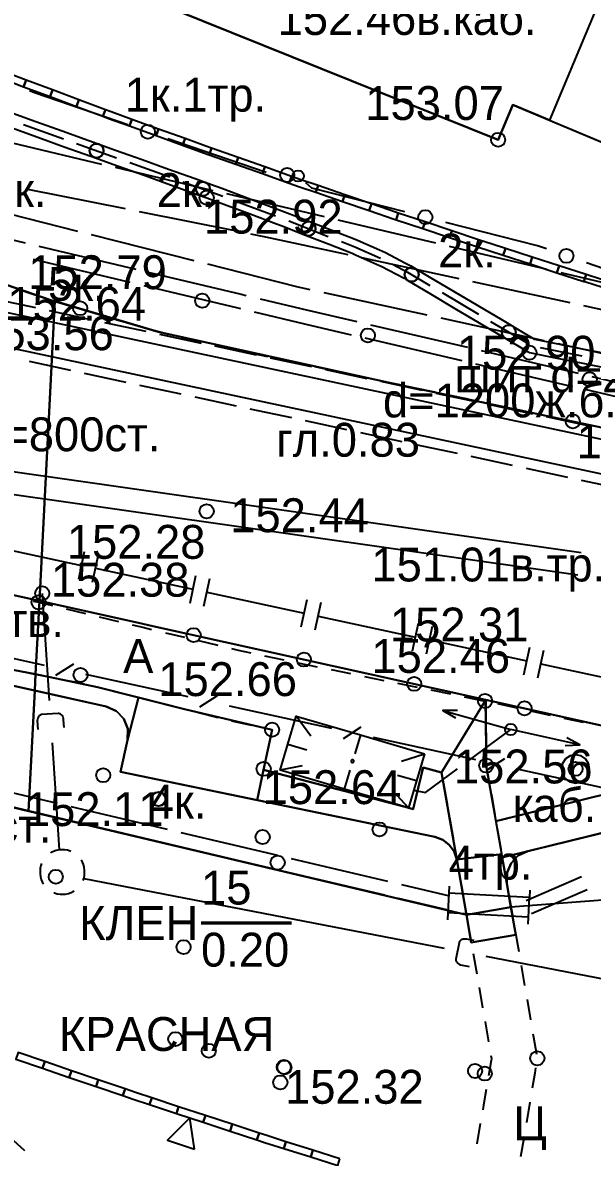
# Model space of a CAD drawing. Header units: metres. Extents: x -2743 to 126, y 13412 to 13916.
# Drawn here: x -1847.07 to -1826.9, y 13606.29 to 13646.49 of the extents above; entities that cross this region are included whole.
import ezdxf

# ---------------------------------------------------------------- set-up
doc = ezdxf.new("R2010")
doc.units = ezdxf.units.M
for name, color, linetype in [('A-HATCH-WALL', 7, 'Continuous'), ('link-улица Берзарина_Граница работ$0$ГП_Граница проектирования', 7, 'Continuous'), ('link-улица Берзарина_Покрытия — Новые$0$ДВ_ПП_Газон_Р', 7, 'Continuous'), ('link-улица Берзарина_Покрытия — Новые$0$ДВ_ПП_Ремонт плитки_1', 7, 'Continuous'), ('link-улица Берзарина_Покрытия — Новые$0$ДВ_ПП_Тип2_Р_покрытия_ПЧ_Местные', 7, 'Continuous'), ('link-улица Берзарина_Покрытия — Новые$0$ДВ_ПП_Тип5_Р ТР', 7, 'Continuous'), ('link-улица Берзарина_Покрытия — Новые$0$ДВ_ПП_Тип6_У_ТР_3м за счет Газона', 7, 'Continuous'), ('link-улица Берзарина_Покрытия — Новые$0$ДВ_ПП_Тип6_У_ТР_3м за счет ПЛ_ТР', 7, 'Continuous'), ('link-улица Берзарина_Покрытия — Новые$0$ДВ_ПП_Тип7_У_ТР_до 3м за счет Газона', 7, 'Continuous'), ('link-улица Берзарина_Покрытия — Новые$0$ДВ_ПП_Тип7_У_ТР_до 3м за счет ПЛ_ТР', 7, 'Continuous'), ('link_улица Берзарина_борта$0$_разметка сущ.', 7, 'Continuous'), ('link_улица Берзарина_борта$0$ДВ_ГП_П_Борт_БР100.30.15', 7, 'Continuous'), ('link_улица Берзарина_борта$0$ДВ_ГП_П_Борт_Пониженный_бетонный', 7, 'Continuous'), ('link_улица Берзарина_борта$0$Повышенный борта на местах высадки пассажиров НГПТ', 7, 'Continuous'), ('link_улица Берзарина_борта$0$разметка', 7, 'Continuous'), ('output[1-12]_3_ДЖКХ-24_03233kl$0$Красные линии', 7, 'Continuous'), ('output[1-12]_3_ДЖКХ-24_03233pp$0$Водосток проектный', 7, 'Continuous'), ('output[1-12]_3_ДЖКХ-24_03233tp$0$Внутреннее заполнение', 7, 'Continuous'), ('output[1-12]_3_ДЖКХ-24_03233tp$0$Горизонтали', 7, 'Continuous'), ('output[1-12]_3_ДЖКХ-24_03233tp$0$Граница улицы', 7, 'Continuous'), ('output[1-12]_3_ДЖКХ-24_03233tp$0$Здания', 7, 'Continuous'), ('output[1-12]_3_ДЖКХ-24_03233tp$0$Колодцы', 7, 'Continuous'), ('output[1-12]_3_ДЖКХ-24_03233tp$0$Леса и газоны', 7, 'Continuous'), ('output[1-12]_3_ДЖКХ-24_03233tp$0$ЛЭП', 7, 'Continuous'), ('output[1-12]_3_ДЖКХ-24_03233tp$0$Ограды', 7, 'Continuous'), ('output[1-12]_3_ДЖКХ-24_03233tp$0$Отдельно стоящее дерево', 7, 'Continuous'), ('output[1-12]_3_ДЖКХ-24_03233tp$0$Павильоны', 7, 'Continuous'), ('output[1-12]_3_ДЖКХ-24_03233tp$0$Светофоры', 7, 'Continuous'), ('output[1-12]_3_ДЖКХ-24_03233tp$0$Топографические объекты', 7, 'Continuous'), ('output[1-12]_3_ДЖКХ-24_03233tp$0$Фонари', 7, 'Continuous'), ('output[1-12]_3_ДЖКХ-24_03233up$0$Водопровод', 7, 'Continuous'), ('output[1-12]_3_ДЖКХ-24_03233up$0$Газопровод', 7, 'Continuous'), ('output[1-12]_3_ДЖКХ-24_03233up$0$Кабели', 7, 'Continuous'), ('output[1-12]_3_ДЖКХ-24_03233up$0$Кабель связи', 7, 'Continuous'), ('output[1-12]_3_ДЖКХ-24_03233up$0$Кабель электрический', 7, 'Continuous'), ('output[1-12]_3_ДЖКХ-24_03233up$0$Канализация самотёчная', 7, 'Continuous'), ('output[19-22]_3_ДЖКХ-25_01840tp$0$Здания', 7, 'Continuous')]:
    doc.layers.add(name, color=color, linetype=linetype)

msp = doc.modelspace()

# ---------------------------------------------------------------- linework, layer by layer
at = {"layer": 'A-HATCH-WALL'}
msp.add_lwpolyline([(-1826.996, 13620.05), (-1827.036, 13620.245), (-1827.143, 13620.404), (-1827.302, 13620.511), (-1827.496, 13620.55), (-1827.691, 13620.511), (-1827.85, 13620.404), (-1827.957, 13620.245), (-1827.996, 13620.05), (-1827.957, 13619.856), (-1827.85, 13619.697), (-1827.691, 13619.59), (-1827.496, 13619.55), (-1827.302, 13619.59), (-1827.143, 13619.697), (-1827.036, 13619.856), (-1826.996, 13620.05)], close=True, dxfattribs=at)
at = {"layer": 'link-улица Берзарина_Граница работ$0$ГП_Граница проектирования'}
for points in [[(-1851.411, 13638.505), (-1846.077, 13636.663), (-1842.273, 13635.54), (-1834.009, 13633.719), (-1826.574, 13632.145), (-1815.448, 13629.808), (-1805.991, 13627.832), (-1801.067, 13626.861), (-1797.228, 13626.407), (-1792.839, 13626.138)], [(-1748.428, 13592.966), (-1755.307, 13593.812), (-1761.248, 13595.125), (-1759.643, 13602.356), (-1820.672, 13615.843), (-1829.782, 13615.154), (-1829.611, 13614.169), (-1831.187, 13613.895), (-1831.358, 13614.88), (-1852.158, 13619.813)]]:
    msp.add_lwpolyline(points, dxfattribs=at)
at = {"layer": 'link-улица Берзарина_Покрытия — Новые$0$ДВ_ПП_Газон_Р'}
for points in [[(-1846.646, 13622.823), (-1850.324, 13623.639), (-1850.636, 13623.659), (-1850.933, 13623.583), (-1851.193, 13623.421), (-1851.395, 13623.182), (-1855.829, 13615.879), (-1855.955, 13615.559), (-1855.965, 13615.225), (-1855.865, 13614.906), (-1855.659, 13614.631), (-1855.065, 13614.075), (-1854.381, 13614.804), (-1854.824, 13615.219), (-1852.158, 13619.813), (-1846.866, 13618.558), (-1846.646, 13622.823)], [(-1843.358, 13621.069), (-1843.35, 13621.466), (-1843.491, 13621.822), (-1843.755, 13622.1), (-1844.117, 13622.262), (-1846.646, 13622.823), (-1846.866, 13618.558), (-1831.358, 13614.88), (-1831.699, 13616.839), (-1831.795, 13617.125), (-1831.966, 13617.364), (-1832.2, 13617.543), (-1832.482, 13617.647), (-1843.607, 13619.949), (-1843.358, 13621.069)]]:
    msp.add_lwpolyline(points, close=True, dxfattribs=at)
msp.add_lwpolyline([(-1820.672, 13615.843), (-1829.782, 13615.154), (-1829.929, 13615.996), (-1829.922, 13616.376), (-1829.78, 13616.715), (-1829.526, 13616.981), (-1829.181, 13617.139), (-1824.587, 13618.265)], dxfattribs=at)
at = {"layer": 'link-улица Берзарина_Покрытия — Новые$0$ДВ_ПП_Ремонт плитки_1'}
msp.add_lwpolyline([(-1829.782, 13615.154), (-1831.146, 13614.917), (-1831.358, 13614.88), (-1831.187, 13613.895), (-1829.611, 13614.169), (-1829.782, 13615.154)], close=True, dxfattribs=at)
at = {"layer": 'link-улица Берзарина_Покрытия — Новые$0$ДВ_ПП_Тип2_Р_покрытия_ПЧ_Местные'}
msp.add_lwpolyline([(-1847.881, 13626.313), (-1846.481, 13626.002), (-1845.932, 13636.62), (-1846.077, 13636.663), (-1851.411, 13638.505)], dxfattribs=at)
msp.add_lwpolyline([(-1817.293, 13630.195), (-1826.574, 13632.145), (-1834.009, 13633.719), (-1842.273, 13635.54), (-1845.932, 13636.62), (-1846.481, 13626.002), (-1842.971, 13625.223), (-1841.018, 13624.79), (-1837.113, 13623.926), (-1833.207, 13623.061), (-1830.677, 13622.493), (-1825.396, 13621.331), (-1823.446, 13620.888), (-1823.209, 13620.835), (-1818.391, 13619.788), (-1817.293, 13630.195)], close=True, dxfattribs=at)
at = {"layer": 'link-улица Берзарина_Покрытия — Новые$0$ДВ_ПП_Тип5_Р ТР'}
msp.add_lwpolyline([(-1849.041, 13623.862), (-1846.616, 13623.402), (-1846.481, 13626.002), (-1847.881, 13626.313)], dxfattribs=at)
msp.add_lwpolyline([(-1830.677, 13622.493), (-1832.221, 13622.836), (-1842.461, 13625.11), (-1842.971, 13625.223), (-1846.481, 13626.002), (-1846.616, 13623.402), (-1846.103, 13623.305), (-1844.418, 13622.946), (-1841.347, 13622.17), (-1838.24, 13621.44), (-1838.546, 13620.023), (-1833.576, 13618.713), (-1833.248, 13618.622), (-1833.206, 13618.774), (-1832.894, 13620.1), (-1832.236, 13619.927), (-1830.677, 13622.493)], close=True, dxfattribs=at)
at = {"layer": 'link-улица Берзарина_Покрытия — Новые$0$ДВ_ПП_Тип6_У_ТР_3м за счет Газона'}
for points in [[(-1846.616, 13623.402), (-1849.041, 13623.862), (-1851.037, 13623.772), (-1851.395, 13623.182), (-1851.193, 13623.421), (-1850.933, 13623.583), (-1850.636, 13623.659), (-1850.324, 13623.639), (-1846.646, 13622.823), (-1846.616, 13623.402)], [(-1842.976, 13622.582), (-1844.418, 13622.946), (-1846.103, 13623.305), (-1846.616, 13623.402), (-1846.646, 13622.823), (-1844.117, 13622.262), (-1843.755, 13622.1), (-1843.491, 13621.822), (-1843.35, 13621.466), (-1843.358, 13621.069), (-1842.976, 13622.582)], [(-1838.24, 13621.44), (-1841.347, 13622.17), (-1842.976, 13622.582), (-1843.358, 13621.069), (-1843.607, 13619.949), (-1838.768, 13618.948), (-1838.546, 13620.023), (-1838.24, 13621.44)], [(-1830.677, 13622.493), (-1830.655, 13620.171), (-1830.312, 13618.201), (-1822.195, 13620.205), (-1821.317, 13620.422), (-1830.677, 13622.493)], [(-1821.413, 13619.043), (-1818.537, 13618.403), (-1818.391, 13619.787), (-1821.317, 13620.422), (-1822.195, 13620.205), (-1830.312, 13618.201), (-1830.089, 13616.917), (-1821.413, 13619.043)], [(-1832.236, 13619.927), (-1832.894, 13620.1), (-1833.206, 13618.774), (-1833.248, 13618.622), (-1833.576, 13618.713), (-1838.546, 13620.023), (-1838.768, 13618.948), (-1832.482, 13617.647), (-1832.2, 13617.543), (-1831.966, 13617.364), (-1831.795, 13617.125), (-1831.699, 13616.839), (-1832.236, 13619.927)]]:
    msp.add_lwpolyline(points, close=True, dxfattribs=at)
at = {"layer": 'link-улица Берзарина_Покрытия — Новые$0$ДВ_ПП_Тип6_У_ТР_3м за счет ПЛ_ТР'}
msp.add_lwpolyline([(-1831.699, 13616.839), (-1830.108, 13617.029), (-1830.655, 13620.171), (-1830.677, 13622.493), (-1832.236, 13619.927), (-1831.699, 13616.839)], close=True, dxfattribs=at)
at = {"layer": 'link-улица Берзарина_Покрытия — Новые$0$ДВ_ПП_Тип7_У_ТР_до 3м за счет Газона'}
msp.add_lwpolyline([(-1829.181, 13617.139), (-1830.089, 13616.917), (-1829.929, 13615.996), (-1829.922, 13616.376), (-1829.78, 13616.715), (-1829.526, 13616.981), (-1829.181, 13617.139)], close=True, dxfattribs=at)
at = {"layer": 'link-улица Берзарина_Покрытия — Новые$0$ДВ_ПП_Тип7_У_ТР_до 3м за счет ПЛ_ТР'}
msp.add_lwpolyline([(-1830.089, 13616.917), (-1830.108, 13617.029), (-1831.699, 13616.839), (-1831.529, 13615.86), (-1831.358, 13614.88), (-1829.782, 13615.154), (-1829.929, 13615.996), (-1830.089, 13616.917)], close=True, dxfattribs=at)
at = {"layer": 'link_улица Берзарина_борта$0$_разметка сущ.'}
for centre in [(-1841.018, 13624.79), (-1841.018, 13624.79), (-1837.113, 13623.926), (-1833.207, 13623.061), (-1829.302, 13622.196)]:
    msp.add_circle(centre, 0.25, dxfattribs=at)
at = {"layer": 'link_улица Берзарина_борта$0$ДВ_ГП_П_Борт_БР100.30.15'}
msp.add_lwpolyline([(-1847.881, 13626.313), (-1842.971, 13625.223)], dxfattribs=at)
at = {"layer": 'link_улица Берзарина_борта$0$ДВ_ГП_П_Борт_Пониженный_бетонный'}
for points in [[(-1855.065, 13614.075), (-1855.659, 13614.631), (-1855.865, 13614.906), (-1855.965, 13615.225), (-1855.955, 13615.559), (-1855.829, 13615.879), (-1851.395, 13623.182), (-1851.193, 13623.421), (-1850.933, 13623.583), (-1850.636, 13623.659), (-1850.324, 13623.639), (-1844.117, 13622.262), (-1843.755, 13622.1), (-1843.491, 13621.822), (-1843.35, 13621.466), (-1843.358, 13621.069), (-1843.607, 13619.949), (-1832.482, 13617.647), (-1832.2, 13617.543), (-1831.966, 13617.364), (-1831.795, 13617.125), (-1831.699, 13616.839), (-1831.358, 13614.88)], [(-1755.116, 13603.625), (-1792.495, 13611.599), (-1810.505, 13615.515), (-1810.694, 13615.22), (-1810.965, 13615.014), (-1811.289, 13614.91), (-1811.639, 13614.924), (-1811.963, 13615.057), (-1812.215, 13615.286), (-1812.376, 13615.586), (-1812.426, 13615.933), (-1823.236, 13618.283), (-1823.573, 13618.336), (-1823.913, 13618.351), (-1824.252, 13618.327), (-1824.587, 13618.265), (-1829.181, 13617.139), (-1829.526, 13616.981), (-1829.78, 13616.715), (-1829.922, 13616.376), (-1829.929, 13615.996), (-1829.782, 13615.154)], [(-1829.782, 13615.154), (-1831.358, 13614.88)]]:
    msp.add_lwpolyline(points, dxfattribs=at)
at = {"layer": 'link_улица Берзарина_борта$0$Повышенный борта на местах высадки пассажиров НГПТ'}
msp.add_lwpolyline([(-1842.971, 13625.223), (-1842.461, 13625.11), (-1832.221, 13622.836), (-1823.446, 13620.888)], dxfattribs=at)
at = {"layer": 'link_улица Берзарина_борта$0$разметка'}
msp.add_circle((-1845.036, 13636.373), 0.25, dxfattribs=at)
at = {"layer": 'output[1-12]_3_ДЖКХ-24_03233kl$0$Красные линии'}
for points in [[(-1847.288, 13644.581), (-1847.885, 13644.81), (-1847.975, 13644.576), (-1847.376, 13644.347), (-1847.039, 13644.221), (-1846.951, 13644.455), (-1847.288, 13644.581)], [(-1846.015, 13644.106), (-1846.951, 13644.455), (-1847.039, 13644.221), (-1846.102, 13643.871), (-1846.015, 13644.106)], [(-1845.078, 13643.756), (-1846.015, 13644.106), (-1846.102, 13643.871), (-1845.165, 13643.522), (-1845.078, 13643.756)], [(-1844.141, 13643.406), (-1845.078, 13643.756), (-1845.165, 13643.522), (-1844.228, 13643.172), (-1844.141, 13643.406)], [(-1843.942, 13643.332), (-1844.141, 13643.406), (-1844.228, 13643.172), (-1844.029, 13643.098), (-1843.288, 13642.829), (-1843.203, 13643.064), (-1843.942, 13643.332)], [(-1842.263, 13642.722), (-1843.203, 13643.064), (-1843.288, 13642.829), (-1842.348, 13642.488), (-1842.263, 13642.722)], [(-1841.323, 13642.381), (-1842.263, 13642.722), (-1842.348, 13642.488), (-1841.408, 13642.146), (-1841.323, 13642.381)], [(-1840.586, 13642.114), (-1841.323, 13642.381), (-1841.408, 13642.146), (-1840.67, 13641.878), (-1840.466, 13641.806), (-1840.383, 13642.042), (-1840.586, 13642.114)], [(-1839.44, 13641.709), (-1840.383, 13642.042), (-1840.466, 13641.806), (-1839.523, 13641.474), (-1839.44, 13641.709)], [(-1838.497, 13641.376), (-1839.44, 13641.709), (-1839.523, 13641.474), (-1838.58, 13641.141), (-1838.497, 13641.376)], [(-1837.554, 13641.044), (-1838.497, 13641.376), (-1838.58, 13641.141), (-1837.637, 13640.808), (-1837.554, 13641.044)], [(-1837.218, 13640.925), (-1837.554, 13641.044), (-1837.637, 13640.808), (-1837.3, 13640.689), (-1836.691, 13640.48), (-1836.61, 13640.717), (-1837.218, 13640.925)], [(-1835.664, 13640.392), (-1836.61, 13640.717), (-1836.691, 13640.48), (-1835.745, 13640.156), (-1835.664, 13640.392)], [(-1834.718, 13640.068), (-1835.664, 13640.392), (-1835.745, 13640.156), (-1834.8, 13639.831), (-1834.718, 13640.068)], [(-1833.84, 13639.767), (-1834.718, 13640.068), (-1834.8, 13639.831), (-1833.921, 13639.53), (-1833.852, 13639.507), (-1833.773, 13639.744), (-1833.84, 13639.767)], [(-1832.825, 13639.428), (-1833.773, 13639.744), (-1833.852, 13639.507), (-1832.904, 13639.191), (-1832.825, 13639.428)], [(-1831.876, 13639.112), (-1832.825, 13639.428), (-1832.904, 13639.191), (-1831.955, 13638.875), (-1831.876, 13639.112)], [(-1830.927, 13638.796), (-1831.876, 13639.112), (-1831.955, 13638.875), (-1831.006, 13638.559), (-1830.927, 13638.796)], [(-1830.452, 13638.638), (-1830.927, 13638.796), (-1831.006, 13638.559), (-1830.53, 13638.401), (-1830.055, 13638.247), (-1829.978, 13638.485), (-1830.452, 13638.638)], [(-1829.026, 13638.178), (-1829.978, 13638.485), (-1830.055, 13638.247), (-1829.103, 13637.94), (-1829.026, 13638.178)], [(-1828.075, 13637.87), (-1829.026, 13638.178), (-1829.103, 13637.94), (-1828.152, 13637.632), (-1828.075, 13637.87)], [(-1827.123, 13637.563), (-1828.075, 13637.87), (-1828.152, 13637.632), (-1827.2, 13637.325), (-1827.123, 13637.563)], [(-1827.054, 13637.54), (-1827.123, 13637.563), (-1827.2, 13637.325), (-1827.13, 13637.302), (-1826.245, 13637.025), (-1826.17, 13637.263), (-1827.054, 13637.54)], [(-1846.286, 13609.679), (-1847.232, 13610.002), (-1847.313, 13609.765), (-1846.366, 13609.442), (-1846.286, 13609.679)], [(-1845.339, 13609.356), (-1846.286, 13609.679), (-1846.366, 13609.442), (-1845.42, 13609.119), (-1845.339, 13609.356)], [(-1844.393, 13609.033), (-1845.339, 13609.356), (-1845.42, 13609.119), (-1844.474, 13608.796), (-1844.393, 13609.033)], [(-1843.446, 13608.71), (-1844.393, 13609.033), (-1844.474, 13608.796), (-1843.527, 13608.474), (-1843.446, 13608.71)], [(-1843.08, 13608.585), (-1843.446, 13608.71), (-1843.527, 13608.474), (-1843.16, 13608.348), (-1842.577, 13608.157), (-1842.499, 13608.394), (-1843.08, 13608.585)], [(-1841.549, 13608.082), (-1842.499, 13608.394), (-1842.577, 13608.157), (-1841.627, 13607.845), (-1841.549, 13608.082)], [(-1840.599, 13607.77), (-1841.549, 13608.082), (-1841.627, 13607.845), (-1840.677, 13607.533), (-1840.599, 13607.77)], [(-1840.989, 13606.583), (-1841.152, 13607.689), (-1841.939, 13606.895), (-1840.989, 13606.583)], [(-1839.649, 13607.458), (-1840.599, 13607.77), (-1840.677, 13607.533), (-1839.727, 13607.221), (-1839.649, 13607.458)], [(-1838.699, 13607.146), (-1839.649, 13607.458), (-1839.727, 13607.221), (-1838.777, 13606.908), (-1838.699, 13607.146)], [(-1838.428, 13607.057), (-1838.699, 13607.146), (-1838.777, 13606.908), (-1838.505, 13606.819), (-1837.823, 13606.604), (-1837.748, 13606.842), (-1838.428, 13607.057)], [(-1836.794, 13606.541), (-1837.748, 13606.842), (-1837.823, 13606.604), (-1836.87, 13606.302), (-1836.794, 13606.541)], [(-1835.841, 13606.239), (-1836.794, 13606.541), (-1836.87, 13606.302), (-1835.916, 13606.001), (-1835.841, 13606.239)]]:
    msp.add_lwpolyline(points, close=True, dxfattribs=at)
at = {"layer": 'output[1-12]_3_ДЖКХ-24_03233pp$0$Водосток проектный'}
for points in [[(-1846.381, 13626.27), (-1846.132, 13622.474)], [(-1845.607, 13621.517), (-1845.625, 13621.794), (-1845.63, 13621.832), (-1845.639, 13621.862), (-1845.653, 13621.902), (-1845.674, 13621.937), (-1845.696, 13621.964), (-1845.727, 13621.987), (-1845.761, 13622.005), (-1845.789, 13622.01), (-1845.816, 13622.013), (-1846.4, 13621.975), (-1846.425, 13621.969), (-1846.445, 13621.96), (-1846.469, 13621.945), (-1846.487, 13621.928), (-1846.508, 13621.903), (-1846.527, 13621.877), (-1846.539, 13621.844), (-1846.552, 13621.797), (-1846.554, 13621.76), (-1846.534, 13621.451)], [(-1846.033, 13620.977), (-1845.784, 13617.181)], [(-1845.371, 13617.13), (-1845.393, 13617.14), (-1845.488, 13617.168), (-1845.586, 13617.185), (-1845.685, 13617.189), (-1845.784, 13617.181), (-1845.881, 13617.16), (-1845.975, 13617.127), (-1846.064, 13617.083), (-1846.083, 13617.07)], [(-1846.4, 13616.694), (-1846.425, 13616.626), (-1846.448, 13616.529), (-1846.458, 13616.43), (-1846.456, 13616.331), (-1846.441, 13616.232), (-1846.415, 13616.137), (-1846.376, 13616.045), (-1846.339, 13615.982)], [(-1844.879, 13616.465), (-1844.894, 13616.563), (-1844.921, 13616.659), (-1844.959, 13616.75), (-1844.996, 13616.814)], [(-1844.935, 13616.101), (-1844.91, 13616.17), (-1844.887, 13616.267), (-1844.877, 13616.365), (-1844.879, 13616.465)], [(-1844.91, 13616.17), (-1832.147, 13613.701)], [(-1845.964, 13615.665), (-1845.943, 13615.656), (-1845.848, 13615.627), (-1845.75, 13615.611), (-1845.65, 13615.607), (-1845.551, 13615.615), (-1845.454, 13615.636), (-1845.36, 13615.669), (-1845.271, 13615.713), (-1845.252, 13615.726)], [(-1831.088, 13613.966), (-1831.361, 13614.019), (-1831.399, 13614.024), (-1831.43, 13614.023), (-1831.473, 13614.02), (-1831.512, 13614.009), (-1831.543, 13613.994), (-1831.574, 13613.969), (-1831.6, 13613.941), (-1831.612, 13613.916), (-1831.622, 13613.89), (-1831.733, 13613.315), (-1831.733, 13613.29), (-1831.73, 13613.268), (-1831.722, 13613.241), (-1831.709, 13613.22), (-1831.691, 13613.193), (-1831.67, 13613.168), (-1831.641, 13613.148), (-1831.599, 13613.124), (-1831.564, 13613.112), (-1831.26, 13613.053)], [(-1830.674, 13613.417), (-1817.912, 13610.948)]]:
    msp.add_lwpolyline(points, dxfattribs=at)
for centre in [(-1846.381, 13626.27), (-1845.9, 13616.228)]:
    msp.add_circle(centre, 0.25, dxfattribs=at)
at = {"layer": 'output[1-12]_3_ДЖКХ-24_03233tp$0$Внутреннее заполнение'}
for points in [[(-1836.869, 13621.211), (-1837.39, 13621.922)], [(-1835.114, 13621.254), (-1835.311, 13620.583)], [(-1837.683, 13620.924), (-1837.011, 13620.727)], [(-1835.341, 13620.325), (-1835.345, 13620.345), (-1835.356, 13620.361), (-1835.373, 13620.372), (-1835.392, 13620.375), (-1835.412, 13620.371), (-1835.428, 13620.359), (-1835.438, 13620.342), (-1835.441, 13620.322), (-1835.436, 13620.303), (-1835.423, 13620.287), (-1835.406, 13620.278), (-1835.386, 13620.275), (-1835.367, 13620.281), (-1835.352, 13620.294), (-1835.343, 13620.312), (-1835.341, 13620.325)], [(-1833.653, 13620.329), (-1832.847, 13620.589)], [(-1837.178, 13620.159), (-1837.953, 13620.003)], [(-1835.676, 13619.335), (-1835.479, 13620.006)], [(-1833.131, 13619.623), (-1833.803, 13619.821)], [(-1833.963, 13619.273), (-1833.411, 13618.67)]]:
    msp.add_lwpolyline(points, dxfattribs=at)
at = {"layer": 'output[1-12]_3_ДЖКХ-24_03233tp$0$Горизонтали'}
for centre in [(-1830.237, 13642.339), (-1840.559, 13640.288), (-1829.126, 13634.798), (-1827.592, 13632.359), (-1840.559, 13629.178), (-1846.51, 13625.953), (-1830.699, 13622.457), (-1838.24, 13621.44), (-1838.54, 13620.05), (-1830.655, 13620.171), (-1828.85, 13609.797), (-1837.949, 13608.943)]:
    msp.add_circle(centre, 0.25, dxfattribs=at)
at = {"layer": 'output[1-12]_3_ДЖКХ-24_03233tp$0$Граница улицы'}
for points in [[(-1846.553, 13636.814), (-1847.226, 13637.032)], [(-1845.401, 13636.451), (-1845.527, 13636.49), (-1846.077, 13636.663)], [(-1844.245, 13636.103), (-1844.634, 13636.218), (-1844.923, 13636.306)], [(-1843.085, 13635.767), (-1843.739, 13635.953), (-1843.765, 13635.961)], [(-1841.921, 13635.444), (-1841.942, 13635.449), (-1842.604, 13635.632)], [(-1840.751, 13635.148), (-1841.041, 13635.209), (-1841.438, 13635.315)], [(-1839.57, 13634.897), (-1840.262, 13635.044)], [(-1838.388, 13634.647), (-1839.08, 13634.794)], [(-1837.207, 13634.396), (-1837.899, 13634.543)], [(-1836.025, 13634.146), (-1836.718, 13634.293)], [(-1834.844, 13633.896), (-1835.536, 13634.042)], [(-1833.662, 13633.645), (-1834.355, 13633.792)], [(-1832.481, 13633.395), (-1833.173, 13633.542)], [(-1831.3, 13633.145), (-1831.992, 13633.291)], [(-1830.118, 13632.894), (-1830.811, 13633.041)], [(-1828.937, 13632.644), (-1829.629, 13632.791)], [(-1827.755, 13632.394), (-1828.448, 13632.54)], [(-1826.574, 13632.145), (-1827.266, 13632.291)], [(-1846.698, 13625.998), (-1846.51, 13625.953), (-1846.014, 13625.834)], [(-1845.528, 13625.718), (-1844.845, 13625.554)], [(-1844.359, 13625.438), (-1843.675, 13625.274)], [(-1843.189, 13625.158), (-1842.816, 13625.068), (-1842.506, 13624.994)], [(-1842.02, 13624.877), (-1841.336, 13624.714)], [(-1840.85, 13624.597), (-1840.167, 13624.434)], [(-1839.681, 13624.317), (-1839.447, 13624.261), (-1838.995, 13624.163)], [(-1838.506, 13624.058), (-1837.82, 13623.909)], [(-1837.33, 13623.808), (-1836.642, 13623.668)], [(-1836.152, 13623.568), (-1835.463, 13623.428)], [(-1846.813, 13623.44), (-1846.103, 13623.305)], [(-1845.611, 13623.212), (-1845.042, 13623.104), (-1844.903, 13623.069)], [(-1834.973, 13623.328), (-1834.285, 13623.188)], [(-1833.795, 13623.088), (-1833.107, 13622.947)], [(-1844.418, 13622.946), (-1843.76, 13622.78), (-1843.718, 13622.769)], [(-1832.617, 13622.848), (-1831.928, 13622.707)], [(-1843.233, 13622.647), (-1842.532, 13622.47)], [(-1842.048, 13622.347), (-1841.347, 13622.17)], [(-1831.438, 13622.608), (-1830.75, 13622.467)], [(-1830.954, 13622.038), (-1830.699, 13622.457)], [(-1830.699, 13622.457), (-1830.692, 13622.092)], [(-1830.261, 13622.362), (-1829.574, 13622.213)], [(-1840.862, 13622.048), (-1840.161, 13621.871)], [(-1829.086, 13622.108), (-1828.399, 13621.959)], [(-1839.677, 13621.748), (-1839.633, 13621.737), (-1838.97, 13621.596)], [(-1838.481, 13621.491), (-1838.24, 13621.44), (-1838.303, 13621.147), (-1838.34, 13620.975)], [(-1831.722, 13620.773), (-1831.213, 13621.611)], [(-1830.682, 13621.592), (-1830.668, 13620.863)], [(-1827.91, 13621.853), (-1827.224, 13621.705)], [(-1838.446, 13620.486), (-1838.54, 13620.05), (-1838.546, 13620.023), (-1838.305, 13619.959)], [(-1832.236, 13619.927), (-1831.982, 13620.346)], [(-1830.658, 13620.363), (-1830.655, 13620.171), (-1830.563, 13619.641)], [(-1832.926, 13619.965), (-1832.894, 13620.1), (-1832.33, 13619.952)], [(-1837.821, 13619.832), (-1837.123, 13619.648)], [(-1836.639, 13619.52), (-1835.94, 13619.336)], [(-1833.206, 13618.774), (-1833.041, 13619.478)], [(-1832.167, 13619.53), (-1832.043, 13618.818)], [(-1835.457, 13619.209), (-1834.758, 13619.025)], [(-1830.477, 13619.148), (-1830.352, 13618.429)], [(-1834.274, 13618.897), (-1833.576, 13618.713)], [(-1831.958, 13618.326), (-1831.834, 13617.614)], [(-1830.266, 13617.937), (-1830.141, 13617.218)], [(-1831.748, 13617.121), (-1831.624, 13616.409)], [(-1830.055, 13616.725), (-1829.93, 13616.006)], [(-1831.539, 13615.916), (-1831.415, 13615.204)], [(-1829.845, 13615.514), (-1829.72, 13614.795)], [(-1831.329, 13614.712), (-1831.205, 13614)], [(-1829.634, 13614.302), (-1829.509, 13613.583)], [(-1831.12, 13613.507), (-1830.996, 13612.795)], [(-1829.423, 13613.091), (-1829.298, 13612.372)], [(-1830.91, 13612.302), (-1830.786, 13611.59)], [(-1829.212, 13611.879), (-1829.087, 13611.16)], [(-1830.701, 13611.098), (-1830.7, 13611.094), (-1830.577, 13610.386)], [(-1829.002, 13610.667), (-1828.981, 13610.547), (-1828.877, 13609.949)], [(-1830.491, 13609.893), (-1830.474, 13609.794), (-1830.487, 13609.714), (-1830.578, 13609.181)], [(-1828.908, 13609.456), (-1828.939, 13609.272), (-1829.03, 13608.736)], [(-1830.662, 13608.688), (-1830.755, 13608.14), (-1830.783, 13607.975)], [(-1829.114, 13608.243), (-1829.237, 13607.524)], [(-1830.867, 13607.482), (-1830.988, 13606.77)], [(-1847.001, 13606.513), (-1847.526, 13607.006)], [(-1829.32, 13607.031), (-1829.443, 13606.312)]]:
    msp.add_lwpolyline(points, dxfattribs=at)
at = {"layer": 'output[1-12]_3_ДЖКХ-24_03233tp$0$Здания'}
msp.add_lwpolyline([(-1890.233, 13677.678), (-1893.337, 13670.038), (-1879.715, 13664.16), (-1873.416, 13661.442), (-1873.905, 13660.31), (-1862.637, 13655.602), (-1844.846, 13648.235), (-1830.237, 13642.339), (-1829.719, 13643.578), (-1826.253, 13642.128), (-1814.365, 13637.154), (-1811.871, 13643.272)], dxfattribs=at)
at = {"layer": 'output[1-12]_3_ДЖКХ-24_03233tp$0$Леса и газоны'}
msp.add_circle((-1841.374, 13613.738), 0.25, dxfattribs=at)
at = {"layer": 'output[1-12]_3_ДЖКХ-24_03233tp$0$ЛЭП'}
for points in [[(-1832.195, 13622.123), (-1829.788, 13621.447)], [(-1831.678, 13622.117), (-1832.195, 13622.123), (-1831.749, 13621.858)], [(-1827.347, 13620.907), (-1829.788, 13621.447)], [(-1827.863, 13620.884), (-1827.347, 13620.907), (-1827.807, 13621.146)]]:
    msp.add_lwpolyline(points, dxfattribs=at)
at = {"layer": 'output[1-12]_3_ДЖКХ-24_03233tp$0$Ограды'}
for points in [[(-1847.55, 13643.328), (-1846.609, 13642.99)], [(-1847.479, 13642.772), (-1846.538, 13642.434)], [(-1847.044, 13642.881), (-1845.632, 13642.374)], [(-1846.609, 13642.99), (-1845.668, 13642.653)], [(-1846.538, 13642.434), (-1845.597, 13642.096)], [(-1845.668, 13642.653), (-1844.727, 13642.315)], [(-1845.597, 13642.096), (-1844.656, 13641.758)], [(-1845.162, 13642.205), (-1843.75, 13641.699)], [(-1844.727, 13642.315), (-1843.785, 13641.977)], [(-1843.785, 13641.977), (-1842.844, 13641.639)], [(-1844.656, 13641.758), (-1843.714, 13641.42)], [(-1842.844, 13641.639), (-1841.903, 13641.302)], [(-1843.714, 13641.42), (-1842.773, 13641.083)], [(-1843.279, 13641.53), (-1841.867, 13641.023)], [(-1841.903, 13641.302), (-1840.962, 13640.964)], [(-1842.773, 13641.083), (-1841.832, 13640.745)], [(-1841.397, 13640.854), (-1840.469, 13640.521), (-1839.987, 13640.341)], [(-1840.962, 13640.964), (-1840.383, 13640.756), (-1840.022, 13640.621)], [(-1841.832, 13640.745), (-1840.891, 13640.407)], [(-1840.891, 13640.407), (-1840.555, 13640.287), (-1839.952, 13640.061)], [(-1840.022, 13640.621), (-1839.086, 13640.271)], [(-1839.952, 13640.061), (-1839.016, 13639.711)], [(-1839.519, 13640.166), (-1838.114, 13639.641)], [(-1839.086, 13640.271), (-1838.149, 13639.92)], [(-1839.016, 13639.711), (-1838.079, 13639.361)], [(-1838.149, 13639.92), (-1837.711, 13639.757), (-1837.215, 13639.563)], [(-1837.215, 13639.563), (-1836.283, 13639.2)], [(-1838.079, 13639.361), (-1837.889, 13639.29), (-1837.147, 13639)], [(-1837.647, 13639.463), (-1836.249, 13638.918)], [(-1836.283, 13639.2), (-1835.352, 13638.837)], [(-1837.147, 13639), (-1836.215, 13638.637)], [(-1835.352, 13638.837), (-1835.212, 13638.782), (-1834.435, 13638.437)], [(-1836.215, 13638.637), (-1835.404, 13638.32), (-1835.286, 13638.268)], [(-1835.783, 13638.737), (-1835.308, 13638.551), (-1834.403, 13638.15)], [(-1834.435, 13638.437), (-1834.219, 13638.342), (-1833.543, 13637.986)], [(-1835.286, 13638.268), (-1834.437, 13637.891), (-1834.374, 13637.858)], [(-1833.543, 13637.986), (-1833.324, 13637.871), (-1832.677, 13637.487)], [(-1834.374, 13637.858), (-1833.568, 13637.434), (-1833.491, 13637.388)], [(-1833.958, 13637.922), (-1833.446, 13637.652), (-1832.654, 13637.182)], [(-1833.491, 13637.388), (-1832.631, 13636.878)], [(-1832.677, 13637.487), (-1831.817, 13636.976)], [(-1832.631, 13636.878), (-1831.771, 13636.368)], [(-1832.224, 13636.927), (-1830.934, 13636.162)], [(-1831.817, 13636.976), (-1830.957, 13636.466)], [(-1831.771, 13636.368), (-1830.911, 13635.857)], [(-1830.957, 13636.466), (-1830.097, 13635.956)], [(-1830.097, 13635.956), (-1829.237, 13635.445)], [(-1830.911, 13635.857), (-1830.051, 13635.347)], [(-1830.504, 13635.906), (-1829.214, 13635.141)], [(-1830.051, 13635.347), (-1829.191, 13634.837)], [(-1829.237, 13635.445), (-1828.945, 13635.272), (-1828.297, 13635.143)], [(-1828.297, 13635.143), (-1827.316, 13634.948)], [(-1829.191, 13634.837), (-1829.126, 13634.798), (-1828.219, 13634.618)], [(-1828.749, 13634.978), (-1827.277, 13634.685)], [(-1827.316, 13634.948), (-1826.336, 13634.753)], [(-1828.219, 13634.618), (-1827.238, 13634.423)], [(-1827.238, 13634.423), (-1826.258, 13634.228)]]:
    msp.add_lwpolyline(points, dxfattribs=at)
for points in [[(-1844.206, 13641.952), (-1844.225, 13642.049), (-1844.279, 13642.129), (-1844.358, 13642.182), (-1844.456, 13642.202), (-1844.553, 13642.182), (-1844.633, 13642.129), (-1844.686, 13642.049), (-1844.706, 13641.952), (-1844.686, 13641.855), (-1844.633, 13641.775), (-1844.553, 13641.722), (-1844.456, 13641.702), (-1844.358, 13641.722), (-1844.279, 13641.775), (-1844.225, 13641.855), (-1844.206, 13641.952)], [(-1840.441, 13640.601), (-1840.461, 13640.698), (-1840.514, 13640.778), (-1840.594, 13640.831), (-1840.691, 13640.851), (-1840.788, 13640.831), (-1840.868, 13640.778), (-1840.921, 13640.698), (-1840.941, 13640.601), (-1840.921, 13640.504), (-1840.868, 13640.424), (-1840.788, 13640.371), (-1840.691, 13640.351), (-1840.594, 13640.371), (-1840.514, 13640.424), (-1840.461, 13640.504), (-1840.441, 13640.601)], [(-1836.698, 13639.191), (-1836.717, 13639.288), (-1836.771, 13639.368), (-1836.851, 13639.421), (-1836.948, 13639.441), (-1837.045, 13639.421), (-1837.125, 13639.368), (-1837.178, 13639.288), (-1837.198, 13639.191), (-1837.178, 13639.093), (-1837.125, 13639.014), (-1837.045, 13638.96), (-1836.948, 13638.941), (-1836.851, 13638.96), (-1836.771, 13639.014), (-1836.717, 13639.093), (-1836.698, 13639.191)], [(-1833.049, 13637.565), (-1833.069, 13637.662), (-1833.122, 13637.742), (-1833.202, 13637.795), (-1833.299, 13637.815), (-1833.396, 13637.795), (-1833.476, 13637.742), (-1833.529, 13637.662), (-1833.549, 13637.565), (-1833.529, 13637.468), (-1833.476, 13637.388), (-1833.396, 13637.335), (-1833.299, 13637.315), (-1833.202, 13637.335), (-1833.122, 13637.388), (-1833.069, 13637.468), (-1833.049, 13637.565)], [(-1829.609, 13635.524), (-1829.629, 13635.621), (-1829.682, 13635.7), (-1829.762, 13635.754), (-1829.859, 13635.774), (-1829.956, 13635.754), (-1830.036, 13635.7), (-1830.089, 13635.621), (-1830.109, 13635.524), (-1830.089, 13635.426), (-1830.036, 13635.347), (-1829.956, 13635.293), (-1829.859, 13635.274), (-1829.762, 13635.293), (-1829.682, 13635.347), (-1829.629, 13635.426), (-1829.609, 13635.524)]]:
    msp.add_lwpolyline(points, close=True, dxfattribs=at)
for centre in [(-1844.456, 13641.952), (-1844.456, 13641.952), (-1840.691, 13640.601), (-1840.691, 13640.601), (-1836.948, 13639.191), (-1836.948, 13639.191), (-1833.299, 13637.565), (-1833.299, 13637.565), (-1829.859, 13635.524), (-1829.859, 13635.524)]:
    msp.add_circle(centre, 0.25, dxfattribs=at)
at = {"layer": 'output[1-12]_3_ДЖКХ-24_03233tp$0$Отдельно стоящее дерево'}
for centre in [(-1827.496, 13620.05), (-1827.496, 13620.05), (-1827.496, 13620.05), (-1844.221, 13619.826), (-1842.274, 13618.981), (-1842.247, 13618.985), (-1838.576, 13617.637), (-1834.436, 13617.906), (-1838.045, 13616.729), (-1841.665, 13610.479), (-1840.482, 13610.062), (-1837.826, 13609.488), (-1837.802, 13609.474), (-1831.053, 13609.348), (-1830.709, 13609.255)]:
    msp.add_circle(centre, 0.25, dxfattribs=at)
at = {"layer": 'output[1-12]_3_ДЖКХ-24_03233tp$0$Павильоны'}
msp.add_lwpolyline([(-1832.847, 13620.589), (-1833.131, 13619.623), (-1833.411, 13618.67), (-1835.676, 13619.335), (-1837.953, 13620.003), (-1837.683, 13620.924), (-1837.39, 13621.922), (-1835.114, 13621.254), (-1832.847, 13620.589)], dxfattribs=at)
at = {"layer": 'output[1-12]_3_ДЖКХ-24_03233tp$0$Светофоры'}
for centre in [(-1840.711, 13636.639), (-1834.849, 13635.409), (-1826.997, 13633.851), (-1845.022, 13623.378)]:
    msp.add_circle(centre, 0.25, dxfattribs=at)
at = {"layer": 'output[1-12]_3_ДЖКХ-24_03233tp$0$Топографические объекты'}
for points in [[(-1828.14, 13618.737), (-1827.339, 13618.935)], [(-1830.312, 13618.201), (-1829.912, 13618.299)], [(-1829.426, 13618.419), (-1828.625, 13618.617)], [(-1828.077, 13617.41), (-1827.383, 13617.58)], [(-1829.256, 13617.121), (-1828.562, 13617.291)], [(-1830.089, 13616.917), (-1829.742, 13617.002)]]:
    msp.add_lwpolyline(points, dxfattribs=at)
at = {"layer": 'output[1-12]_3_ДЖКХ-24_03233tp$0$Фонари'}
for centre in [(-1837.317, 13641.057), (-1829.788, 13621.447)]:
    msp.add_circle(centre, 0.2, dxfattribs=at)
at = {"layer": 'output[1-12]_3_ДЖКХ-24_03233up$0$Водопровод'}
for points in [[(-1854.553, 13631.601), (-1827.293, 13627.721)], [(-1854.666, 13630.809), (-1827.418, 13626.931)]]:
    msp.add_lwpolyline(points, dxfattribs=at)
at = {"layer": 'output[1-12]_3_ДЖКХ-24_03233up$0$Газопровод'}
for points in [[(-1848.438, 13628.004), (-1844.984, 13627.262)], [(-1845.089, 13626.773), (-1844.88, 13627.751)], [(-1844.601, 13626.668), (-1844.391, 13627.646)], [(-1844.496, 13627.157), (-1841.043, 13626.416)], [(-1841.147, 13625.927), (-1840.938, 13626.905)], [(-1840.659, 13625.822), (-1840.449, 13626.8)], [(-1840.554, 13626.311), (-1837.101, 13625.569)], [(-1837.205, 13625.08), (-1836.996, 13626.058)], [(-1836.717, 13624.975), (-1836.507, 13625.953)], [(-1836.612, 13625.464), (-1833.159, 13624.723)], [(-1833.264, 13624.234), (-1833.054, 13625.211)], [(-1832.775, 13624.129), (-1832.565, 13625.106)], [(-1832.67, 13624.618), (-1829.217, 13623.876)], [(-1829.322, 13623.387), (-1829.112, 13624.365)], [(-1828.833, 13623.282), (-1828.623, 13624.26)], [(-1828.728, 13623.771), (-1828.35, 13623.69), (-1825.275, 13623.029)]]:
    msp.add_lwpolyline(points, dxfattribs=at)
at = {"layer": 'output[1-12]_3_ДЖКХ-24_03233up$0$Кабели'}
for points in [[(-1843.348, 13642.866), (-1846.62, 13643.99), (-1846.829, 13644.07)], [(-1838.446, 13641.183), (-1841.929, 13642.379)], [(-1833.54, 13639.786), (-1836.83, 13640.63), (-1837.045, 13640.819)], [(-1828.528, 13638.472), (-1828.84, 13638.58), (-1832.087, 13639.413)], [(-1823.628, 13636.781), (-1827.11, 13637.983)]]:
    msp.add_lwpolyline(points, dxfattribs=at)
for centre in [(-1842.639, 13642.623), (-1837.704, 13641.092), (-1832.814, 13639.6), (-1827.819, 13638.227)]:
    msp.add_circle(centre, 0.25, dxfattribs=at)
at = {"layer": 'output[1-12]_3_ДЖКХ-24_03233up$0$Кабель связи'}
for points in [[(-1849.933, 13624.525), (-1846.309, 13623.73)], [(-1845.892, 13623.367), (-1845.261, 13623.771)], [(-1844.844, 13623.408), (-1841.22, 13622.613)], [(-1840.803, 13622.25), (-1840.172, 13622.654)], [(-1839.755, 13622.291), (-1836.131, 13621.496)], [(-1835.714, 13621.133), (-1835.083, 13621.537)], [(-1834.666, 13621.175), (-1831.042, 13620.379)], [(-1830.625, 13620.017), (-1829.994, 13620.421)], [(-1829.577, 13620.058), (-1825.953, 13619.263)]]:
    msp.add_lwpolyline(points, dxfattribs=at)
at = {"layer": 'output[1-12]_3_ДЖКХ-24_03233up$0$Кабель электрический'}
for points in [[(-1844.273, 13641.47), (-1847.731, 13642.287)], [(-1840.329, 13640.537), (-1843.787, 13641.355)], [(-1843.43, 13639.888), (-1846.884, 13640.579)], [(-1836.385, 13639.605), (-1839.843, 13640.422)], [(-1845.117, 13639.096), (-1848.743, 13640.016)], [(-1839.485, 13639.099), (-1842.94, 13639.79)], [(-1850.408, 13639.503), (-1846.981, 13638.688)], [(-1832.441, 13638.672), (-1835.898, 13639.49)], [(-1841.005, 13638.054), (-1844.632, 13638.973)], [(-1835.55, 13638.264), (-1838.459, 13638.894), (-1838.995, 13639.001)], [(-1846.495, 13638.572), (-1843.068, 13637.757)], [(-1828.496, 13637.74), (-1831.954, 13638.557)], [(-1846.702, 13638.107), (-1843.273, 13637.292)], [(-1831.619, 13637.411), (-1835.062, 13638.158)], [(-1842.581, 13637.641), (-1839.337, 13636.87), (-1839.155, 13636.826)], [(-1836.89, 13637.027), (-1837.369, 13637.132), (-1840.521, 13637.931)], [(-1824.552, 13636.807), (-1828.01, 13637.625)], [(-1842.786, 13637.176), (-1839.453, 13636.383), (-1839.357, 13636.36)], [(-1827.687, 13636.559), (-1831.13, 13637.305)], [(-1832.746, 13636.122), (-1836.402, 13636.921)], [(-1838.668, 13636.71), (-1836.974, 13636.307), (-1835.24, 13635.902)], [(-1823.756, 13635.707), (-1827.199, 13636.453)], [(-1838.87, 13636.245), (-1837.088, 13635.821), (-1835.439, 13635.435)], [(-1828.603, 13635.217), (-1832.258, 13636.016)], [(-1834.753, 13635.788), (-1831.323, 13634.987)], [(-1834.952, 13635.321), (-1831.52, 13634.519)], [(-1830.836, 13634.873), (-1827.406, 13634.071)], [(-1824.459, 13634.313), (-1828.114, 13635.111)], [(-1831.033, 13634.405), (-1827.6, 13633.603)], [(-1826.919, 13633.957), (-1823.489, 13633.156)], [(-1827.114, 13633.489), (-1823.681, 13632.687)], [(-1831.269, 13620.354), (-1829.788, 13621.447)], [(-1833.228, 13619.294), (-1832.81, 13619.217), (-1831.671, 13620.057)], [(-1845.843, 13618.821), (-1849.258, 13619.626)], [(-1845.958, 13618.334), (-1849.373, 13619.139)], [(-1841.941, 13617.901), (-1845.356, 13618.706)], [(-1842.056, 13617.414), (-1845.471, 13618.219)], [(-1838.039, 13616.981), (-1841.454, 13617.786)], [(-1838.154, 13616.494), (-1841.569, 13617.299)], [(-1834.137, 13616.061), (-1837.552, 13616.866)], [(-1834.252, 13615.574), (-1837.667, 13616.379)], [(-1827.279, 13616.23), (-1829.249, 13615.38)], [(-1831.943, 13615.543), (-1833.65, 13615.946)], [(-1831.968, 13615.899), (-1831.981, 13615.649)], [(-1832.057, 13615.057), (-1833.765, 13615.459)], [(-1831.982, 13615.65), (-1832.018, 13614.95)], [(-1829.132, 13615.5), (-1831.982, 13615.65)], [(-1829.132, 13615.5), (-1829.168, 13614.8)], [(-1829.118, 13615.749), (-1829.131, 13615.499)], [(-1827.08, 13615.771), (-1829.051, 13614.92)], [(-1832.018, 13614.95), (-1832.031, 13614.701)], [(-1829.168, 13614.8), (-1832.018, 13614.95)], [(-1829.168, 13614.8), (-1829.181, 13614.551)]]:
    msp.add_lwpolyline(points, dxfattribs=at)
at = {"layer": 'output[1-12]_3_ДЖКХ-24_03233up$0$Канализация самотёчная'}
for points in [[(-1849.167, 13636.546), (-1813.403, 13628.922)], [(-1848.09, 13636.706), (-1846.623, 13636.393)], [(-1846.134, 13636.288), (-1844.667, 13635.975)], [(-1844.178, 13635.871), (-1842.711, 13635.558)], [(-1849.383, 13635.366), (-1813.63, 13627.744)], [(-1842.222, 13635.453), (-1840.755, 13635.14)], [(-1840.266, 13635.036), (-1838.799, 13634.723)], [(-1845.367, 13634.166), (-1846.833, 13634.482)], [(-1838.31, 13634.619), (-1836.843, 13634.306)], [(-1843.412, 13633.745), (-1844.878, 13634.061)], [(-1836.354, 13634.201), (-1834.887, 13633.888)], [(-1841.457, 13633.325), (-1842.923, 13633.64)], [(-1834.398, 13633.784), (-1832.931, 13633.471)], [(-1839.501, 13632.904), (-1840.968, 13633.219)], [(-1832.442, 13633.366), (-1830.975, 13633.053)], [(-1837.546, 13632.483), (-1839.013, 13632.798)], [(-1830.486, 13632.949), (-1829.019, 13632.636)], [(-1835.591, 13632.062), (-1837.057, 13632.377)], [(-1828.53, 13632.531), (-1827.063, 13632.218)], [(-1833.636, 13631.641), (-1835.102, 13631.957)], [(-1831.681, 13631.22), (-1833.147, 13631.536)], [(-1829.725, 13630.799), (-1831.192, 13631.115)], [(-1827.77, 13630.378), (-1829.237, 13630.694)], [(-1825.815, 13629.957), (-1827.281, 13630.273)]]:
    msp.add_lwpolyline(points, dxfattribs=at)
at = {"layer": 'output[19-22]_3_ДЖКХ-25_01840tp$0$Здания'}
for points in [[(-1874.397, 13676.546), (-1871.069, 13675.174), (-1870.904, 13675.107), (-1858.637, 13670.053), (-1852.48, 13667.516), (-1846.995, 13665.256), (-1840.809, 13662.708), (-1823.226, 13655.464), (-1828.421, 13643.035), (-1829.719, 13643.578), (-1830.237, 13642.339), (-1844.846, 13648.235), (-1860.108, 13654.555)], [(-1828.421, 13643.035), (-1814.365, 13637.154), (-1814.138, 13637.71), (-1813.142, 13640.153), (-1812.916, 13640.708), (-1811.92, 13643.152), (-1811.693, 13643.707), (-1810.697, 13646.151), (-1810.471, 13646.706), (-1809.475, 13649.149), (-1809.248, 13649.705), (-1823.226, 13655.464)]]:
    msp.add_lwpolyline(points, dxfattribs=at)

# ---------------------------------------------------------------- texts
at = {"layer": 'output[1-12]_3_ДЖКХ-24_03233kl$0$Красные линии'}
msp.add_text('КРАСНАЯ', height=1.2, dxfattribs=at).set_placement((-1845.785, 13610.058))
at = {"layer": 'output[1-12]_3_ДЖКХ-24_03233tp$0$Горизонтали'}
for s, p in [('153.07', (-1834.939, 13643.042)), ('152.92', (-1840.65, 13639.017)), ('152.79', (-1846.876, 13637.048)), ('152.64', (-1847.611, 13635.927)), ('152.90', (-1831.698, 13634.196)), ('152.67', (-1827.455, 13631.056)), ('152.44', (-1839.721, 13628.438)), ('152.28', (-1845.509, 13627.494)), ('152.38', (-1846.073, 13626.152)), ('152.31', (-1834.071, 13624.565)), ('152.46', (-1834.723, 13623.453)), ('152.66', (-1842.268, 13622.631)), ('152.56', (-1831.801, 13619.536)), ('152.64', (-1838.574, 13618.803)), ('152.11', (-1846.993, 13618.025)), ('152.32', (-1837.78, 13608.187))]:
    msp.add_text(s, height=1.2, dxfattribs=at).set_placement(p)
at = {"layer": 'output[1-12]_3_ДЖКХ-24_03233tp$0$Граница улицы'}
for s, p in [('А', (-1843.514, 13623.449)), ('Ц', (-1829.699, 13606.896))]:
    msp.add_text(s, height=1.2, dxfattribs=at).set_placement(p)
at = {"layer": 'output[1-12]_3_ДЖКХ-24_03233tp$0$Колодцы'}
msp.add_text('153.56', height=1.2, dxfattribs=at).set_placement((-1848.754, 13634.885))
at = {"layer": 'output[1-12]_3_ДЖКХ-24_03233tp$0$Леса и газоны'}
for s, p in [('15', (-1840.755, 13615.246)), ('КЛЕН', (-1845.072, 13613.989)), ('——', (-1840.755, 13614.146)), ('0.20', (-1840.755, 13613.046))]:
    msp.add_text(s, height=1.2, dxfattribs=at).set_placement(p)
at = {"layer": 'output[1-12]_3_ДЖКХ-24_03233up$0$Водопровод'}
for s, p in [('d=800ст.', (-1848.685, 13631.305)), ('ф-р d=1000ст.', (-1856.628, 13617.435))]:
    msp.add_text(s, height=1.2, dxfattribs=at).set_placement(p)
at = {"layer": 'output[1-12]_3_ДЖКХ-24_03233up$0$Газопровод'}
msp.add_text('151.01в.тр.', height=1.2, dxfattribs=at).set_placement((-1834.723, 13626.692))
at = {"layer": 'output[1-12]_3_ДЖКХ-24_03233up$0$Кабели'}
for s, p in [('152.46в.каб.', (-1838.045, 13646.055)), ('1к.1тр.', (-1843.458, 13643.338))]:
    msp.add_text(s, height=1.2, dxfattribs=at).set_placement(p)
at = {"layer": 'output[1-12]_3_ДЖКХ-24_03233up$0$Кабель связи'}
msp.add_text('8отв.', height=1.2, dxfattribs=at).set_placement((-1849.428, 13624.72))
at = {"layer": 'output[1-12]_3_ДЖКХ-24_03233up$0$Кабель электрический'}
for s, p in [('2к.', (-1848.266, 13639.956)), ('2к.', (-1842.328, 13639.961)), ('2к.', (-1832.361, 13637.816)), ('5к.', (-1846.176, 13636.634)), ('гл.0.83', (-1838.095, 13631.112)), ('4к.', (-1842.608, 13618.291)), ('каб.', (-1829.72, 13618.175)), ('4тр.', (-1831.986, 13616.127))]:
    msp.add_text(s, height=1.2, dxfattribs=at).set_placement(p)
at = {"layer": 'output[1-12]_3_ДЖКХ-24_03233up$0$Канализация самотёчная'}
for s, p in [('щит d=2000', (-1831.783, 13633.39)), ('d=1200ж.б.', (-1834.315, 13632.505))]:
    msp.add_text(s, height=1.2, dxfattribs=at).set_placement(p)

doc.saveas('drawing.dxf')
